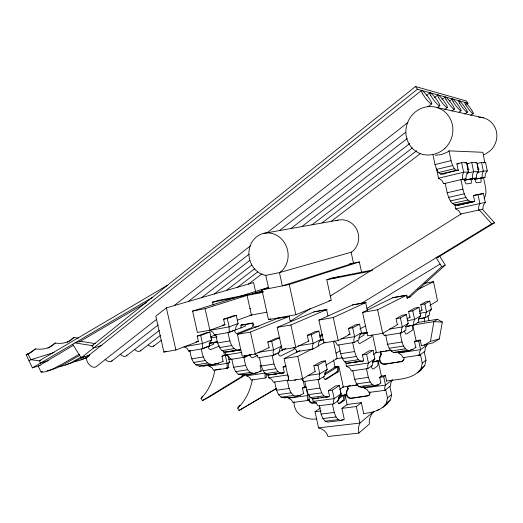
<?xml version="1.0" encoding="UTF-8"?>
<svg xmlns="http://www.w3.org/2000/svg" width="523" height="523" viewBox="0 0 523 523"><rect width="100%" height="100%" fill="white"/><g stroke="black" fill="none" stroke-linecap="round" stroke-linejoin="round"><path stroke-width="0.78" d="M288.389 375.802L288.519 380.038L273.457 382.215L271.777 379.463L268.6 377.756L267.939 374.775M423.996 345.317L430.442 341.395L433.9 321.645L437.476 319.252L442.295 322.096L439.3 338.963L432.854 342.879L420.917 345.788M363.452 413.549C371.82 412.621 381.555 410.83 386.386 403.168L387.471 397.944L385.699 389.674M382.914 407.404L387.079 403.874L390.518 399.69L391.59 394.538L389.844 386.386M386.183 381.09C398.049 379.012 413.543 379.737 421.113 368.493L422.27 363.099L420.479 354.62L418.106 354.967M417.472 372.919L421.231 369.813L424.826 365.446L425.977 360.125L424.212 351.77M307.897 395.545L307.367 397.663L307.616 400.52L292.919 402.455L291.311 399.807L288.265 398.186L307.897 395.545L304.746 381.391M484.03 198.72C488.005 192.333 484.566 184.364 483.598 177.617L474.485 179.265M392.315 380.064L390.727 383.287L390.661 385.739L384.856 390.348L368.885 392.446L367.257 389.681L364.171 387.981L363.851 386.477M421.93 310.113L420.786 304.667L425.768 301.836L429.729 301.143L431.416 309.171L429.507 312.179L429.206 315.395L425.709 317.605L418.531 318.801M409.81 317.291L408.6 311.59L414.837 308.047L418.949 307.341L420.714 315.715L418.707 318.86L418.393 322.22L413.798 325.123L405.894 326.417M363.688 360.752L362.452 354.986L368.957 350.933L373.036 350.305L374.854 358.798L372.775 362.034L372.441 365.459L367.865 368.565L351.436 370.944L349.737 368.055L346.514 366.263L345.67 362.367M397.336 324.678L396.068 318.71L402.063 315.304L406.345 314.578L408.208 323.358L406.09 326.666L405.756 330.196L401.553 332.85L384.287 335.629L383.15 333.295M329.562 396.356L328.339 390.733L335.393 386.046L339.309 385.51L341.101 393.786L339.035 396.983L338.708 400.337L333.733 403.887L317.977 405.907L316.297 403.109L313.107 401.396L312.447 398.363M478.009 194.471L483.461 193.53L485.279 202.368L483.239 205.552L482.925 209.05L478.702 210.122L478.676 206.631L479.885 203.565L478.009 194.471L473.439 195.497L474.688 201.545L459.599 204.885M315.121 371.507L313.859 365.74L321.384 361.458L325.365 360.85L327.208 369.343L325.077 372.598L324.737 376.024L319.435 379.293L303.425 381.574L301.686 378.698M348.2 334.648L349.75 334.393L348.475 328.47L355.437 324.888L359.589 324.182L361.465 332.896L359.314 336.191L358.974 339.695L354.071 342.48L337.361 345.154L336.211 342.84L334.105 341.074M478.368 169.282L477.185 163.516L481.546 162.463L485.534 162.424L487.279 170.916L485.324 173.943L485.024 177.284L481.931 178.003M468.451 169.733L467.202 163.673L471.759 162.568L476.773 162.516L478.604 171.4L476.545 174.571L476.231 178.068L464.261 180.245M442.497 173.95L458.2 170.197L456.88 163.836L461.639 162.679L466.483 162.627L468.412 171.975L466.241 175.303L465.908 178.99L460.881 179.664C462.979 186.489 463.378 203.807 474.603 201.564M308.511 341.179L307.249 335.387L314.924 331.732L318.893 331.066L320.743 339.584L318.605 342.813L318.265 346.246L312.846 349.063L296.868 351.619L295.73 349.357L293.638 347.638M222.53 325.175L224.825 324.763L223.583 319.207L232.624 316.023L236.265 315.343L238.083 323.528L235.951 326.614L235.605 329.902M211.638 339.97L209.56 342.964L209.22 346.141L202.676 348.749L188.783 351.116L187.11 348.429L183.933 346.736L202.486 343.519L211.638 339.97L209.873 332.079L206.415 332.7L197.178 336.099L198.38 341.454L196.06 341.859M392.688 297.764L406.482 295.279L407.09 298.149L441.719 266.697L445.223 265.102L439.791 256.231L436.208 257.695L441.719 266.697M409.457 297.397L410.64 296.325M445.223 265.102L411.032 296.123L407.09 298.149M358.824 433.077L369.395 423.957C368.584 419.328 370.748 414.687 373.906 411.392L359.889 423.081L358.458 427.278L358.824 433.077L327.954 436.496C326.862 432.057 322.841 428.952 318.553 427.873L315.023 411.712L320.573 407.835M386.386 403.168L390.518 399.69M377.07 410.64L378.887 409.117M387.471 397.944L391.59 394.538M421.113 368.493L424.826 365.446M422.27 363.099L425.977 360.125M91.996 345.768L415.471 86.504L466.431 101.031L468 103.227L466.706 104.221M72.71 344.212L81.137 357.882L417.4 89.237L468 103.227M87.511 356.398L421.42 90.538M89.302 355.169L88.439 355.856A6.734 4.073 50.5 0 0 88.374 363.609A6.734 4.073 50.5 0 0 96.317 366.571L156.71 319.259M426.65 95.395L429.854 92.859M255.505 291.318L253.577 282.577L166.373 307.87L155.782 316.199L163.908 352.064L175.891 349.998L198.465 341.421M434.535 97.559L437.744 95.036M174.702 305.164L250.524 245.771M267.227 232.683L407.94 122.447M427.86 106.842L431.717 103.822M441.928 99.592L445.145 97.075M111.791 361.06L158.188 324.94M188.47 301.359L249.046 254.198M279.334 230.623L405.639 132.293M437.215 107.712L439.791 105.705M449.519 100.998L452.094 98.991M392.335 379.809L385.516 385.111L384.706 387.353L384.856 390.348M126.455 355.83L159.384 330.346M201.348 297.862L249.778 260.382M291.095 228.401L407.312 138.445M444.766 109.464L447.348 107.463M344.284 419.289L341.918 408.352L356.32 406.554L361.341 402.671L363.681 413.523M140.38 350.868L160.45 335.413M214.195 294.044L251.753 265.135M302.261 226.25L409.751 143.505M451.839 111.105L454.428 109.111M153.612 346.154L161.398 340.192M226.91 290.01L254.806 268.645M311.891 224.929L412.438 147.924M459.142 112.151L461.09 110.66M237.599 287.245L257.715 271.908M321.972 222.935L416.726 150.709M464.757 114.099L467.353 112.118M419.721 355.195L424.944 351.208L425.251 347.854L427.245 344.69L420.557 349.671L419.616 352.09L419.721 355.195L403.07 357.654L401.422 354.803L398.31 353.018L420.557 349.671L418.753 341.114L420.276 340.035L421.479 345.703M248.392 284.126L262.043 273.771M331.582 221L420.623 153.442M470.661 115.465L473.263 113.498M352.796 370.748L354.64 379.293L356.509 383.882L358.85 386.628L361.635 387.543L375.181 385.719L378.279 384.85L380.796 382.947M341.918 408.352L347.128 404.469L361.341 402.671M380.881 382.875L379.691 377.331L383.732 376.769L385.425 375.507L386.608 381.038M379.691 377.331L381.411 376.07L385.425 375.507M379.495 360.68L379.927 360.386A7.564 7.008 51.3 0 1 381.417 354.457L380.822 351.685L380.398 351.966L380.986 354.738A7.577 7.021 51.4 0 0 379.495 360.68A4.321 4.001 51.9 0 0 384.405 364.243L401.063 361.576A4.361 4.06 49.2 0 0 404.076 359.216M484.814 162.699L482.886 152.304L449.002 150.872L446.975 152.356L441.314 154.586L435.365 155.259M344.075 400.448L342.787 400.618L338.459 403.749L339.76 403.579L344.075 400.448A4.23 1.582 81.9 0 0 344.611 395.375L345.553 394.702L344.016 394.904M385.713 335.4C387.301 341.192 387.21 349.312 393.348 352.456C400.964 351.959 410.006 352.404 416.184 347.141M351.142 252.243L353.476 263.128L282.342 285.872L279.439 272.594L281.917 270.777A21.606 19.514 77.2 0 0 280.302 237.821A21.606 19.514 77.2 0 0 251.014 243.868A21.606 19.514 77.2 0 0 262.821 274.719L265.795 275.399L279.439 272.594L351.142 252.243L353.267 250.726A17.697 16.651 79.2 0 0 356.228 228.499A17.697 16.651 79.2 0 0 336.073 220.784M338.067 399.278L343.33 395.545A4.223 1.589 81.9 0 1 342.787 400.618M338.551 397.441L341.722 395.211M384.405 364.243L401.063 361.576M341.101 393.786L334.158 398.644L333.511 400.873L333.733 403.887M347.769 389.125L348.233 388.798L347.651 386.098L347.18 386.419L347.769 389.125A7.414 6.694 53.3 0 0 346.363 394.872A4.23 3.818 53.7 0 0 351.103 398.415L368.146 395.885A4.269 3.877 51.9 0 0 369.768 391.779M415.746 347.455L414.543 341.767L416.092 340.682L420.276 340.035M339.623 389.478L343.591 386.765M372.448 362.269L377.724 361.171L378.593 360.582M328.339 390.733L332.321 390.197L339.309 385.51M374.854 358.798L368.467 363.027L346.514 366.263M380.986 354.738L381.417 354.457M307.616 400.52L309.538 399.265M373.409 354.496L376.802 352.306M401.311 332.327L400.102 333.086C401.716 338.904 401.572 346.984 407.6 350.299L410.15 350.495M362.452 354.986L366.603 354.352L373.036 350.305M228.924 359.687L230.957 358.412M290.18 321.253L310.806 308.309M461.306 213.868L330.314 296.064L330.811 295.868M325.241 379.247L336.616 372.128L337.904 371.938A4.223 1.595 81.2 0 0 338.466 366.969L334.053 367.623M274.699 382.038L276.504 390.217L278.498 394.584L281.113 397.166C288.487 398.428 297.312 397.428 303.765 393.283M337.904 371.938L325.894 379.482A4.374 1.706 81.4 0 1 323.41 376.22M324.829 374.73L337.185 367.159A4.217 1.595 81.2 0 1 336.616 372.128M214.861 369.826A59.184 49.678 69.8 0 1 201.087 398.376L202.362 400.611L245.326 374.35M482.33 209.2L494.529 222.798L491.692 223.785L361.439 303.386L363.374 302.51M246.804 374.095L208.5 397.487L202.362 400.611M437.535 257.61L494.529 222.798M303.601 393.388L302.438 388.066L304.517 386.798L305.994 386.595M408.208 323.358L402.337 326.947L389.609 329.032M420.714 315.715L414.608 319.442L407.482 320.632M431.416 309.171L426.539 312.153L419.433 313.355M324.822 373.507L335.596 366.95M319.507 337.145L322.273 335.472M366.93 308.407L440.105 264.056M384.287 335.629L385.556 334.864M327.208 369.343L319.795 373.801L307.916 375.527M78.489 337.904A44.828 27.288 55.9 0 1 73.913 337.557A46.246 28.942 55.2 0 1 55.288 343.049A47.77 30.746 54.4 0 1 35.472 348.893L33.714 349.946A49.339 32.779 53.4 0 1 29.465 353.208M40.153 365.368L32.413 367.865L26.15 354.764L28.817 353.378A49.404 32.72 53.5 0 0 35.472 348.893M55.288 343.049L53.562 344.075A47.711 30.805 54.4 0 1 47.913 348.096M29.02 360.772L30.798 359.713L54.085 352.509M405.351 295.351L393.106 297.561L362.602 312.414L367.617 335.805L382.673 333.36L397.951 324.312M406.979 318.971L410.45 316.912M419.479 311.571L422.257 309.923M429.899 305.399L437.535 300.875L433.508 281.688L424.068 283.433M73.913 337.557L72.213 338.564A46.187 29 55.2 0 1 67.114 342.31M252.348 379.482A59.661 50.96 67.8 0 1 237.762 408.175L239.07 410.463L276.582 388.334M336.041 353.26L340.238 350.783M276.209 388.648L239.07 410.463M167.621 285.159L39.323 360.759L30.798 359.713L27.922 353.705M32.413 367.865L152.069 297.626M73.142 345.474L38.271 366.211L41.069 372.062C48.142 372.592 54.144 367.806 60.328 365.159L79.372 354.169M79.228 341.905L146.44 302.523M299.823 350.58L284.067 358.569L288.944 380.79L302.673 378.809L315.264 371.422M325.757 365.263L337.649 358.281M296.678 379.41L295.312 380.201A4.191 1.765 81.6 0 1 294.626 380.254M79.444 355.555C68.964 360.863 58.968 368.996 47.018 370.611M81.523 356.902C74.109 360.602 66.813 366.335 58.256 366.531M396.068 318.71L400.435 317.971L406.345 314.578M408.6 311.59L412.797 310.871L418.949 307.341M420.786 304.667L424.813 303.968L429.729 301.143M84.87 356.307L72.965 362.419L65.558 364.93M313.859 365.74L317.912 365.132L325.365 360.85M418.55 371.323L421.231 369.813M358.83 338.067L363.779 335.289A1.432 0.497 80.3 0 0 363.936 333.641L367.715 332.85M384.516 405.299L387.079 403.874M361.465 332.896L354.614 336.668L341.061 338.878M364.59 302.693L352.94 304.791L318.906 320.063L323.861 342.898L338.218 340.571L350.449 334.02M359.804 329.013L365.557 325.934M246.215 374.291L246.555 375.847L249.595 377.469L251.197 380.077L265.285 377.998L266.403 377.403A7.074 6.237 62.5 0 1 266.423 374.416M281.949 372.938L284.309 372.592L283.1 367.068L285.944 365.57M284.067 358.569L297.777 356.418L312.989 348.508M318.056 345.873L325.286 342.153M348.475 328.47L352.698 327.764L359.589 324.182M319.161 340.767L322.972 339.649M231.813 359.236L233.598 367.277L235.664 371.618L238.436 374.259C245.875 375.913 254.505 374.05 261.422 370.846M320.743 339.584L313.179 343.415L298.156 345.86M362.602 312.414L377.639 309.779L406.887 295.077M417.864 289.552L433.508 281.688M88.903 356.143C84.138 358.235 79.352 361.641 73.906 361.301M259.67 371.18L261.239 370.938L260.081 365.714L261.219 365.152M326.306 309.59L314.447 311.728L277.21 327.365L282.106 349.665L295.815 347.449L308.93 340.97M319.854 335.576L322.769 334.138M274.098 354.62L276.059 353.666M254.923 353.921L256.989 355.594L258.12 357.804L273.418 355.365L279.295 352.509L279.635 349.155L281.766 345.984L273.555 349.867L257.839 352.424M278.733 351.861L285.833 348.429M282.106 349.665L283.577 348.959M307.249 335.387L311.29 334.713L318.893 331.066M257.767 355.254L252.531 357.699A4.099 1.896 80.9 0 1 249.87 354.535M208.677 364.688L209.023 366.218L212.044 367.813L213.632 370.382L227.159 368.264L228.963 367.427M318.906 320.063L333.243 317.553L366.139 302.418M279.014 317.788L237.383 334.341L242.221 356.137L255.322 354.012L269.195 347.605M247.183 355.764L243.829 357.301L245.627 365.394L247.673 369.768L250.406 372.435L253.786 373.402M225.125 352.084L225.779 355.012L228.95 356.712L230.617 359.432L245.039 357.104L251.066 354.346L249.484 354.601M229.97 362.027L227.087 363.335L209.023 366.218M269.064 347.664L267.815 342.003L271.685 341.356L279.936 337.649M267.815 342.003L276.137 338.296L279.177 337.78M189.934 350.92C190.967 356.712 192.242 364.675 199.165 366.087C207.298 365.976 215.783 364.845 223.184 361.275M223.099 361.315L221.948 356.183L227.185 354.836M221.948 356.183L226.426 354.797M277.21 327.365L290.893 324.973L327.097 309.446M268.894 287.728L261.945 289.905L268.489 319.651L295.841 314.715L330.974 300.405M219.66 345.919L210.874 349.495A4.047 2.033 80.5 0 1 208.062 346.337M237.383 334.341L250.458 332.053L289.637 316.199M207.337 346.625L201.512 348.946C202.002 355.98 205.604 365.865 214.423 364.315M208.252 346.383L213.43 344.317A1.321 0.66 80.4 0 0 213.763 342.794L217.588 341.977M268.489 319.651L270.764 318.755M188.783 351.116L190.267 350.534M233.676 330.392L227.982 332.589C229.532 338.734 230.028 347.403 236.899 350.083L240.175 350.005L228.126 352.005L224.792 352.097C217.875 349.534 217.32 340.872 215.79 334.746M238.083 323.528L229.139 326.875L209.599 330.392L212.868 332.164L214.587 334.962L229.211 332.373L245.222 326.156A1.347 0.628 79.9 0 0 245.522 324.62L252.563 323.116A4.047 1.857 79.9 0 1 251.681 327.725L237.181 333.465A4.184 1.987 80 0 1 234.389 330.118M483.291 154.788L486.03 153.736L490.247 150.722A19.881 18.952 -49.4 0 0 495.824 129.41A19.881 18.952 -49.4 0 0 478.525 117.152M210.508 336.845L216.529 334.557M240.966 328.176A4.021 1.889 79.9 0 0 240.874 325.221L242.273 324.685M214.587 334.962L216.038 334.406M163.908 352.064L166.196 351.208M197.178 336.099L200.682 335.472L209.873 332.079M26.15 354.764L27.046 354.437A49.339 32.779 53.4 0 0 28.883 353.541M192.588 311.087L205.068 308.675L247.654 295.227L236.017 297.515L192.588 311.087L197.387 332.471L209.886 330.216L225.184 324.633M237.422 320.161L251.955 314.853M370.487 271.051L371.964 270.509M86.91 357.771L80.954 359.759M223.583 319.207L227.276 318.52L236.265 315.343M249.961 308.511L250.543 308.309M328.902 300.732L331.229 300.307L326.79 279.753L331.726 278.059L372.572 270.025M81.137 357.882L89.603 355.071M41.069 372.062L42.52 371.578M261.945 289.905L289.245 284.505L359.353 261.938L361.57 272.32M101.939 345.324L93.421 348.07L91.885 345.579L74.966 342.885L80.346 341.251L95.559 343.65M48.201 360.667L40.467 363.139L39.323 360.759L40.872 360.269M91.885 345.579L93.388 345.102M262.343 290.592L252.302 293.763L217.607 300.522M240.757 296.038L268.541 287.349M218.725 300.3L212.573 302.189L213.273 305.314M319.285 405.737L321.102 414.072L322.913 418.537L325.162 421.205L327.823 422.081L340.833 420.538L343.807 419.662L341.382 419.949M430.442 341.395L439.3 338.963M361.635 387.543L364.204 386.843M284.329 397.97L287.349 397.219M471.733 179.154L473.237 178.788M432.985 154.88L435.005 164.582L451.029 160.659L452.611 165.53L454.402 168.739L456.389 170.276L458.776 170.171M202.983 366.146L206.677 365.237M435.005 164.582L436.613 169.406L452.611 165.53M464.934 163.006L466.483 162.627M475.289 162.875L476.773 162.516M436.613 169.406L438.477 172.564L454.402 168.739M483.396 162.934L485.534 162.424M438.477 172.564L440.569 174.061L456.389 170.276M436.522 168.772L438.49 178.212L463.62 172.244L468.412 171.975M466.647 173.335L473.635 171.681L478.604 171.4M476.969 172.636L483.324 171.139L487.279 170.916M438.49 178.212L441.87 180.428L443.661 183.697L462.463 179.297L465.908 178.99M464.653 180.232L472.485 178.402L476.231 178.068M471.609 179.147L473.152 178.788M475.132 179.18L485.024 177.284M445.217 183.331L447.172 192.745L462.842 189.156M447.172 192.745L448.642 197.367L464.287 193.824M448.642 197.367L450.401 200.943L465.986 197.446M479.748 194.36L483.461 193.53M450.401 200.943L452.428 203.467L467.928 200.008M452.428 203.467L454.703 204.938L470.085 201.525M454.703 204.938L457.213 205.376L472.452 202.002M485.279 202.368L455.742 208.867L454.964 205.127M418.446 319.076L424.369 317.827A4.197 1.19 80 0 1 424.499 322.011M405.43 326.816L412.405 325.352A4.4 1.308 80.1 0 1 412.131 330.366L406.495 334.014A4.498 1.36 80.2 0 1 404.462 330.987M457.213 205.376L459.508 204.905M349.266 263.978L359.353 261.938M252.871 293.58L263.167 291.553M263.095 291.847L258.807 292.828L262.749 292.05M212.246 302.255L235.415 297.705M263.076 292.272L247.072 295.417L251.406 315.049M326.79 279.753L369.748 271.319M250.079 315.297L266.848 312.198M241.469 324.992L253.139 322.894L254.113 327.274L258.878 326.43M276.961 318.599L289.121 316.415L290.095 320.887L291.017 320.723M313.937 311.943L326.6 309.662L327.954 315.905M352.476 305.001L365.688 302.621L367.434 310.786M263.684 233.376L338.159 220.15M210.71 338.008L216.973 336.91M241.874 375.207L257.793 372.696M473.439 195.497L479.003 194.53M211.442 342.643L213.044 342.362M214.652 342.088L216.254 341.813M209.076 343.323L217.803 341.82M217.633 342.983L229.826 340.885M207.69 346.403L209.22 346.141M219.523 347.599L231.709 345.533M221.915 350.632L234.069 348.599M224.792 352.097L236.899 350.083M229.558 351.6L240.796 349.737M191.719 358.863L203.303 356.941M417.446 322.554L437.476 319.252M225.779 355.012L241.829 352.371M359.935 333.589L367.708 332.314M320.096 340.296L323.266 339.78M360.255 333.713L367.264 332.563M413.575 324.973L433.9 321.645L442.295 322.096M193.51 362.452L205.081 360.563M195.994 364.858L207.539 362.995M199.165 366.087L210.664 364.243M214.234 363.962L218.784 363.237M215.659 369.696L217.248 369.447M218.836 369.199L220.425 368.95M225.982 368.081L228.361 367.708A6.93 6.014 65.8 0 1 229.499 362.243L227.95 355.307M233.598 367.277L245.627 365.394M387.602 344.239L401.991 341.996M260.081 365.714L261.507 365.492M414.543 341.767L418.753 341.114M261.245 365.995L273.993 364.021L275.824 368.715L278.066 371.755L280.714 373.141L283.741 372.899L268.057 375.03L265.357 373.664L263.082 370.65L261.245 365.995L259.388 357.608M340.636 353.705L354.568 351.548L356.3 356.483L358.333 359.706L360.641 361.23L363.217 361.06L346.827 363.289C340.421 359.798 340.525 351.11 338.741 344.932M235.664 371.618L247.673 369.768M389.132 348.266L403.501 346.056M381.613 351.567L383.98 351.208M385.556 350.966L387.131 350.724M388.713 350.482L391.08 350.122M335.746 358.771L342.689 357.712M375.612 352.698L390.91 350.364M283.1 367.068L286.146 366.603M238.436 374.259L250.406 372.435M391.054 351.005L405.377 348.828M263.082 370.65L275.824 368.715M342.388 358.595L356.3 356.483M393.348 352.456L407.6 350.299M410.66 349.795L413 349.442M313.048 398.879L329.052 396.709L326.287 397.127L323.842 395.846L321.73 392.838L319.965 388.099L306.615 389.936L308.393 394.636L310.544 397.617L313.048 398.879L315.885 398.448M246.555 375.847L265.377 373.017L264.984 375.168L265.285 377.998M265.357 373.664L278.066 371.755M344.454 361.792L358.333 359.706M271.731 374.468L273.307 374.233M274.876 373.997L280.38 373.174M349.972 362.799L354.006 362.197M355.62 361.955L361.269 361.118M268.057 375.03L280.714 373.141M346.827 363.289L360.641 361.23M334.145 367.166L338.656 366.492M372.363 361.504L374.697 361.164M376.253 360.929L377.809 360.7M372.703 361.681L378.162 360.877L381.502 376.482M268.6 377.756L287.918 374.906M276.504 390.217L289.069 388.465L291.043 392.865L293.612 395.473L296.763 396.297M354.64 379.293L368.336 377.377L370.179 382.006L372.468 384.784L375.181 385.719M302.438 388.066L306.151 387.556M278.498 394.584L291.043 392.865M356.509 383.882L370.179 382.006M348.442 385.987L350.809 385.667M352.391 385.451L353.973 385.235M355.548 385.02L357.922 384.693M342.572 387.046L357.739 384.974M281.113 397.166L293.612 395.473M358.85 386.628L372.468 384.784M296.593 395.885L300.45 395.362M375.115 385.274L378.279 384.85M308.393 394.636L321.73 392.838M364.171 387.981L385.516 385.111L383.732 376.769M310.544 397.617L323.842 395.846M317.186 397.996L318.729 397.787M321.05 397.48L323.371 397.173M325.692 396.865L327.241 396.663M340.78 395.336L342.375 395.127M340.192 395.957L344.611 395.375M313.107 401.396L334.158 398.644L332.321 390.197M240.874 325.221L245.522 324.62M316.075 402.684L312.231 402.873A4.125 3.668 57.3 0 1 309.152 399.52A7.23 6.439 57 0 1 309.394 395.78M316.363 402.926L311.728 403.213A4.132 3.674 57.3 0 1 308.642 399.853M315.023 411.712L321.24 410.934M321.102 414.072L334.236 412.451L336.028 416.949L338.237 419.642L340.833 420.538M322.913 418.537L336.028 416.949M325.162 421.205L338.237 419.642M318.553 427.873L359.889 423.081L356.32 406.554M213.763 342.794L209.403 343.271A3.942 1.994 80.5 0 1 209.455 346.187M443.661 183.697L445.151 183.547M360.38 334.007L363.936 333.641M440.569 174.061L445.478 173.78M467.51 169.772L469.105 169.7M477.591 169.315L479.146 169.249M456.88 163.836L458.998 163.797M467.202 163.673L468.66 163.647M316.284 419.001C304.981 420.093 293.985 414.353 293.978 401.788M436.417 107.359L483.514 117.838M455.742 208.867L458.939 210.939L460.639 214.031L479.316 209.965L491.692 223.785M415.471 86.504L417.4 89.237M166.373 307.87L175.891 349.998M200.682 335.472L202.486 343.519L202.676 348.749M227.276 318.52L229.139 326.875L229.211 332.373M225.367 355.627L227.087 363.335L227.159 368.264M223.543 351.358L224.426 355.313M205.068 308.675L209.886 330.216M250.458 332.053L255.322 354.012M296.678 350.979L297.025 352.548M302.837 379.123L304.576 387.059M290.893 324.973L295.815 347.449M297.777 356.418L302.673 378.809M265.795 275.399L268.691 288.572M287.258 380.221L289.069 388.465M271.685 341.356L273.555 349.867L273.111 352.273L273.418 355.365M272.137 355.568L273.993 364.021M332.412 404.057L334.236 412.451M311.29 334.713L313.179 343.415L312.591 345.893L312.846 349.063M317.912 365.132L319.795 373.801L319.18 376.174L319.435 379.293M318.089 379.489L319.965 388.099M289.245 284.505L295.841 314.715M352.698 327.764L354.614 336.668L353.862 339.231L354.071 342.48M352.665 342.709L354.568 351.548M333.243 317.553L338.218 340.571M333.471 341.382L337.185 358.556M343.33 386.942L338.943 366.675L335.112 367.244L333.517 359.876M347.279 405.175L345.082 395.042L341.244 395.545L340.29 391.139M377.639 309.779L382.673 333.36M372.664 335.21L376.383 352.58M366.603 354.352L368.467 363.027L367.682 365.433L367.865 368.565M366.486 368.767L368.336 377.377M400.435 317.971L402.337 326.947L401.416 329.562L401.553 332.85M427.886 315.617L428.958 320.717M424.813 303.968L426.539 312.153L425.617 314.584L425.709 317.605M412.797 310.871L414.608 319.442L413.686 321.965L413.798 325.123M407.038 295.796L407.489 297.947M412.797 325.103L416.04 340.447M461.639 162.679L463.62 172.244L462.41 175.578L462.463 179.297M449.002 150.872L451.029 160.659M481.546 162.463L483.324 171.139L482.167 174.166L482.18 177.539M471.759 162.568L473.635 171.681L472.452 174.865L472.485 178.402M245.039 357.104L244.79 355.575M201.087 398.376A16.69 8.963 59.8 0 1 202.8 396.173M480.735 177.879A4.419 0.876 78.1 0 1 480.748 182.285L476.577 182.756A4.517 0.915 78.1 0 1 474.747 178.415M470.968 178.755A4.642 0.968 78 0 1 470.942 183.39L466.333 183.906A4.746 1.013 78 0 1 464.352 179.35M237.762 408.175A17.056 8.662 60.7 0 1 240.024 405.397M278.027 352.711A4.276 1.85 80.8 0 0 280.668 356.019L293.978 349.416A4.132 1.732 80.6 0 0 294.521 348.808M282.649 349.658A4.106 1.772 80.7 0 1 282.309 350.783M403.965 357.909A4.367 4.06 49.3 0 1 400.657 361.877M384.823 363.943A4.315 3.994 51.8 0 1 379.927 360.386M357.719 340.48A4.465 1.569 80.4 0 0 359.968 343.434L371.055 336.989A4.308 1.458 80.3 0 0 371.735 335.223M377.724 361.171A4.308 1.451 80.9 0 1 377.312 366.218L373.337 368.97A4.367 1.491 81 0 1 371.082 365.662M339.76 403.579A4.282 1.621 82 0 1 337.4 400.507M370.029 393.806A4.262 3.87 51.8 0 1 368.584 395.545L351.561 398.075A4.223 3.811 53.6 0 1 346.834 394.538A7.4 6.688 53.3 0 1 348.233 388.798M140.87 350.057A6.211 3.478 51.6 0 1 135.006 349.802M112.353 360.19A6.551 3.857 51 0 1 105.103 359.229M126.984 354.993A6.374 3.661 51.3 0 1 120.048 354.012M154.069 345.37A6.054 3.308 51.9 0 1 148.46 345.082M444.923 148.342C438.79 153.997 429.971 156.429 421.884 154.148A24.535 23.274 -63.3 0 1 408.698 120.12A24.535 23.274 -63.3 0 1 444.047 111.209A24.535 23.274 -63.3 0 1 444.923 148.342M338.727 276.974L332.615 278.321L338.727 276.974M446.119 99.703A7.623 1.151 53 0 0 454.134 109.215A7.623 1.151 53 0 0 449.1 100.39A7.623 1.151 53 0 0 446.119 99.703M430.808 95.644A8.133 1.308 52.9 0 0 439.438 105.809A8.133 1.308 52.9 0 0 434.201 96.428A8.133 1.308 52.9 0 0 430.808 95.644M422.362 93.401A8.42 1.399 52.8 0 0 431.338 103.927A8.42 1.399 52.8 0 0 425.984 94.245A8.42 1.399 52.8 0 0 422.362 93.401M438.712 97.736A7.871 1.229 52.9 0 0 447.021 107.568A7.871 1.229 52.9 0 0 441.889 98.474A7.871 1.229 52.9 0 0 438.712 97.736M453.075 101.547A7.387 1.085 53.1 0 0 460.815 110.765A7.387 1.085 53.1 0 0 455.873 102.194A7.387 1.085 53.1 0 0 453.075 101.547M465.79 104.92A6.962 0.961 53.2 0 0 473.027 113.602A6.962 0.961 53.2 0 0 468.281 105.496A6.962 0.961 53.2 0 0 465.79 104.92M459.619 103.279A7.172 1.02 53.1 0 0 467.098 112.223A7.172 1.02 53.1 0 0 462.26 103.894A7.172 1.02 53.1 0 0 459.619 103.279"/></g></svg>
